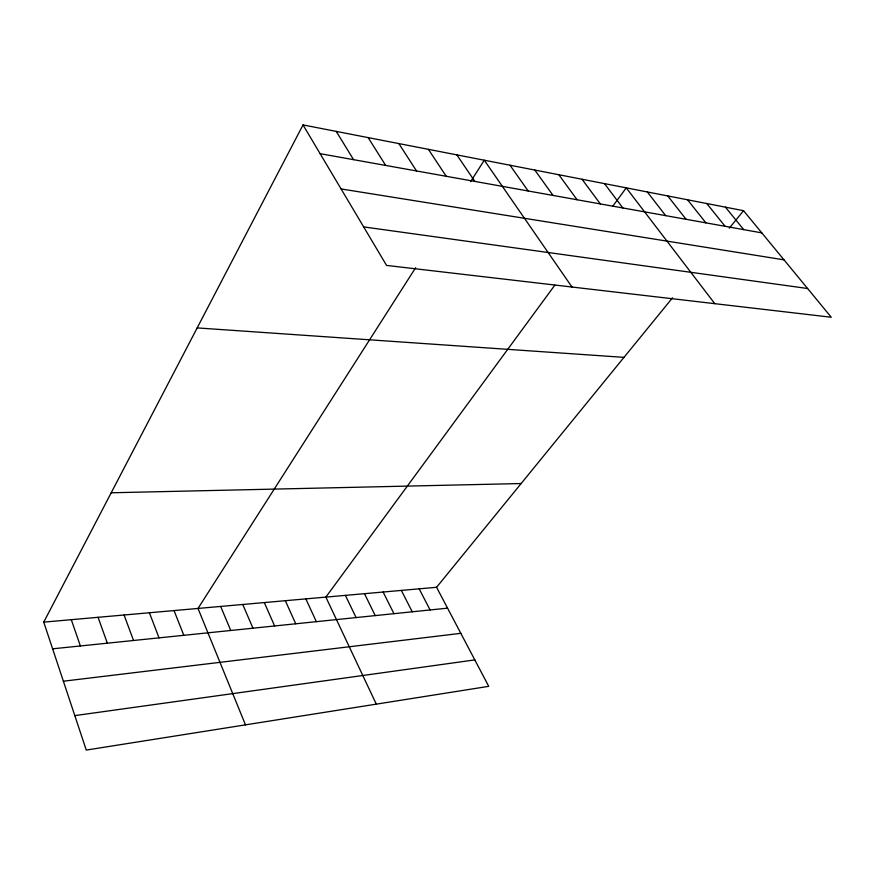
<?xml version="1.0" encoding="UTF-8"?>
<svg xmlns="http://www.w3.org/2000/svg" width="875" height="875" viewBox="0 0 875 875"><rect width="100%" height="100%" fill="white"/><g stroke="black" fill="none" stroke-linecap="round" stroke-linejoin="round"><path stroke-width="1.31" d="M672.525 297.817L436.57 587.289L488.731 686.339L86.264 750.072L43.75 622.125L303.023 124.928L743.542 210.689L831.25 317.242L386.564 265.42L303.023 124.928M415.647 267.695L198.002 608.453L245.481 724.861M470.597 181.65L484.291 160.212L571.988 287.033M554.816 285.173L325.861 597.111L376.294 704.145M612.609 206.434L626.248 187.852L714.798 303.68M729.258 228.211L743.542 210.689M74.823 715.619L474.808 659.903M63.383 681.209L460.808 633.325M52.62 648.823L447.552 608.158M43.75 622.125L436.57 587.289M111.202 492.778L521.139 483.536M197.181 327.906L623.984 357.361M363.661 226.909L807.592 288.509M341.086 188.945L784 259.842M320.119 153.672L761.808 232.881M725.43 207.156L743.728 229.644M706.77 203.525L725.102 226.297M687.553 199.784L705.906 222.852M667.745 195.934L686.109 219.308M647.325 191.953L665.678 215.644M604.494 183.619L622.836 207.955M582.028 179.244L600.337 203.93M558.819 174.727L577.095 199.752M534.811 170.056L553.044 195.442M509.994 165.222L528.15 190.98M456.859 154.875L474.83 181.42M428.4 149.341L446.239 176.291M398.847 143.588L416.544 170.964M368.156 137.605L385.678 165.43M336.241 131.392L353.555 159.666M419.158 588.831L430.095 609.952M401.352 590.417L412.234 611.789M383.13 592.036L393.947 613.67M364.492 593.688L375.233 615.595M345.406 595.383L356.081 617.575M305.834 598.883L316.345 621.666M285.327 600.709L295.739 623.788M264.316 602.569L274.619 625.964M242.758 604.483L252.963 628.195M220.664 606.441L230.738 630.481M174.027 610.575L183.816 635.305M149.395 612.763L159.031 637.864M124.075 615.005L133.547 640.489M98.055 617.312L107.341 643.18M71.291 619.686L80.369 645.958"/></g></svg>
